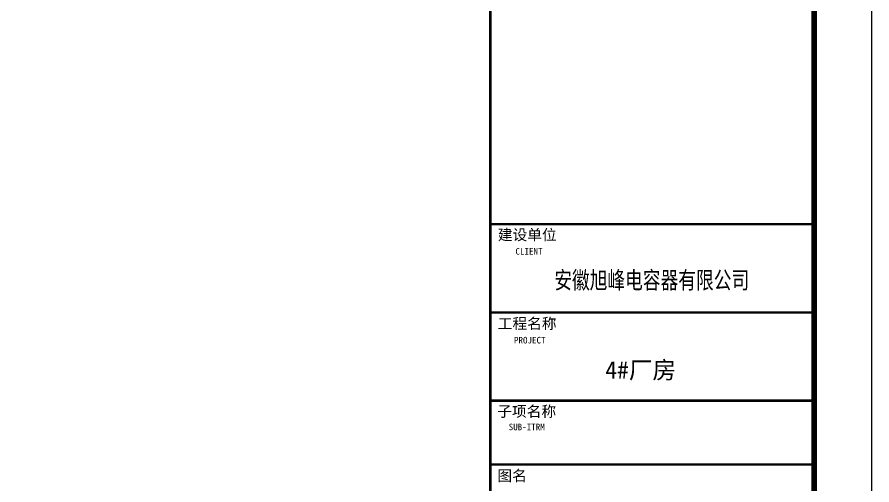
# Model space of a CAD drawing. Extents: x 32177600 to 32582346, y -189249 to 154687.
# Drawn here: x 32454922 to 32484537, y 19838 to 36058 of the extents above; entities that cross this region are included whole.
import ezdxf
from ezdxf.enums import TextEntityAlignment as Align

# ---------------------------------------------------------------- set-up
doc = ezdxf.new("R2010")
doc.units = 0
doc.header["$LTSCALE"] = 1000
doc.header["$MEASUREMENT"] = 0
doc.layers.get('0').update_dxf_attribs({"linetype": 'CONTINUOUS'})
for name, color, linetype in [('PUB_TAB', 7, 'CONTINUOUS'), ('PUB_TEXT', 7, 'CONTINUOUS'), ('PUB_TITLE', 4, 'CONTINUOUS')]:
    doc.layers.add(name, color=color, linetype=linetype)
doc.styles.add('STYLE-黑体', font='simhei.ttf')
doc.styles.add('TQ', font='')
doc.styles.get('TQ').set_extended_font_data('SimSun')

# ---------------------------------------------------------------- blocks, each defined once
blk = doc.blocks.new('tk')
at = {"layer": 'PUB_TITLE', "lineweight": 40, "const_width": 42.5}
for points in [[(31008732, -52688), (31008732, -92688)], [(31008732, -71271), (31014342, -71271)], [(31008732, -72801), (31014342, -72801)], [(31008732, -74331), (31014342, -74331)], [(31008732, -75436), (31014342, -75436)]]:
    blk.add_lwpolyline(points, dxfattribs=at)
at = {"layer": 'PUB_TEXT', "attachment_point": 1, "style": 'TQ'}
for s, insert, char_height, width in [('建设单位', (31008862, -71361), 187, 1111.8), ('CLIENT', (31009168, -71684), 114.8, 2399.55), ('工程名称', (31008860, -72899), 187, 1111.8), ('PROJECT', (31009142, -73224), 114.8, 2399.55), ('子项名称', (31008852, -74422), 187, 1111.8), ('SUB-ITRM', (31009050, -74728), 114.8, 2399.55), ('图名', (31008855, -75537), 187, 1111.8)]:
    blk.add_mtext(s, dxfattribs=dict(at, insert=insert, char_height=char_height, width=width))

msp = doc.modelspace()

# ---------------------------------------------------------------- linework, layer by layer
at = {"layer": 'PUB_TITLE', "elevation": 0}
msp.add_lwpolyline([(32335936.7, -15958.1), (32484536.7, -15958.1), (32484536.7, 68041.9), (32335936.7, 68041.9)], close=True, dxfattribs=at)
at = {"layer": 'PUB_TITLE', "const_width": 200, "elevation": 0}
msp.add_lwpolyline([(32340936.7, -13958.1), (32482536.7, -13958.1), (32482536.7, 66041.9), (32340936.7, 66041.9)], close=True, dxfattribs=at)

# ---------------------------------------------------------------- block references
at = {"xscale": 2, "yscale": 2, "zscale": 2}
msp.add_blockref('tk', (-29546147.6, 171418.8, 0), dxfattribs=at)
msp.add_blockref('tk', (-29546147.6, 171418.8, 0), dxfattribs=at)

# ---------------------------------------------------------------- texts
at = {"layer": 'PUB_TAB', "lineweight": -3, "style": 'STYLE-黑体'}
for s, width, p in [('安徽旭峰电容器有限公司', 0.75, (32476908.6, 26639.3, 0)), ('4#厂房', 1.000119, (32476526.2, 23522.7, 0))]:
    msp.add_text(s, height=600, dxfattribs=dict(at, width=width)).set_placement(p, align=Align.CENTER)

doc.saveas('drawing.dxf')
